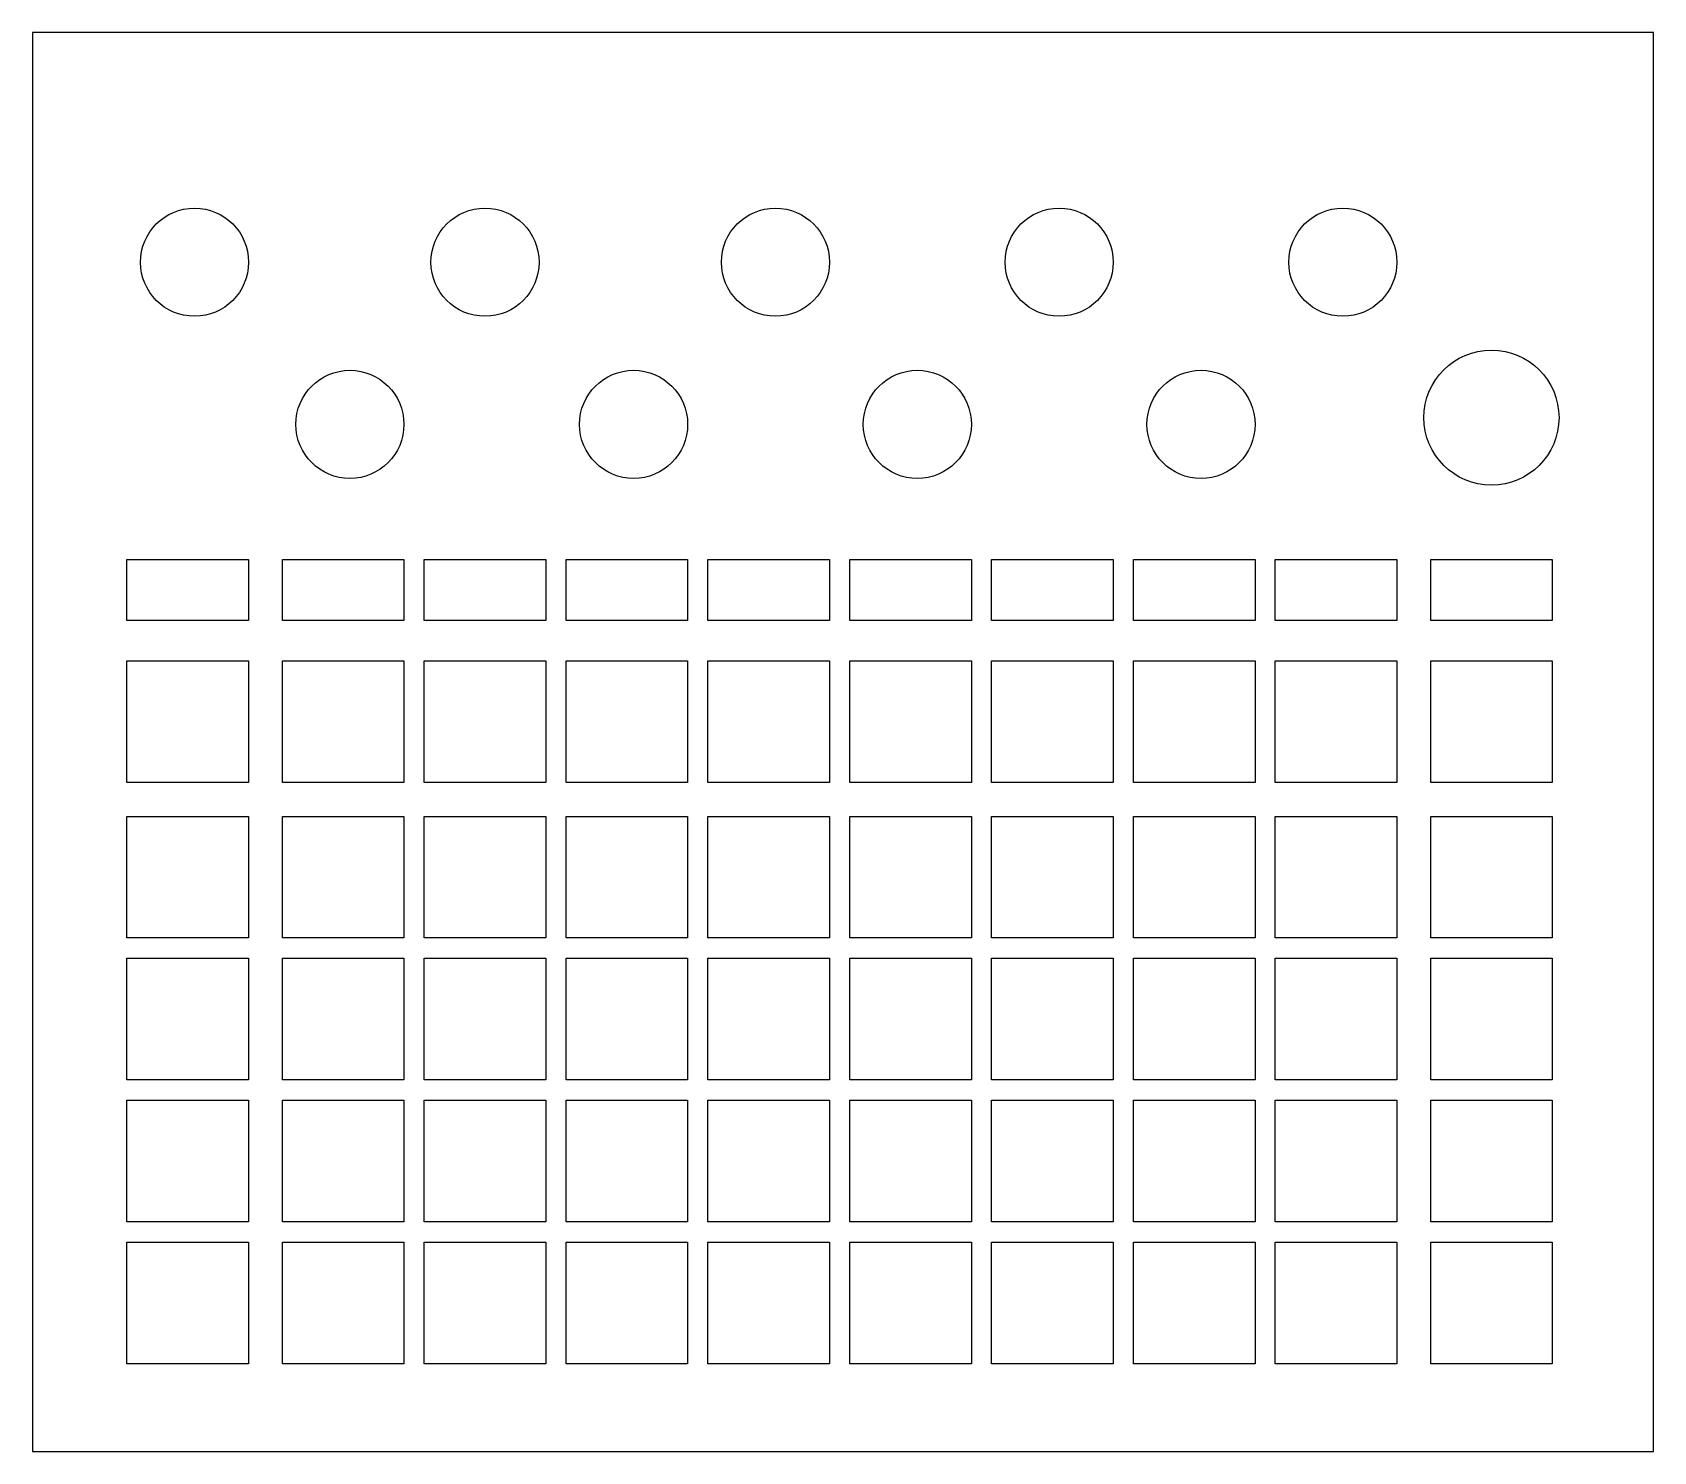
# Model space of a CAD drawing. Header units: millimetres. Extents: x 0 to 240, y 0 to 210.
import ezdxf

# ---------------------------------------------------------------- set-up
doc = ezdxf.new("R2010")
doc.units = ezdxf.units.MM
doc.layers.get('0').update_dxf_attribs({"color": 4, "lineweight": 25})
doc.layers.add('Etching', color=1, linetype='Continuous', lineweight=25)

# ---------------------------------------------------------------- blocks, each defined once
blk = doc.blocks.new('Pad')
at = {"layer": 'Etching'}
for p, q in [((0, 0), (18, 0)), ((0, -18), (0, 0)), ((18, 0), (18, -18)), ((18, -18), (0, -18))]:
    blk.add_line(p, q, dxfattribs=at)

msp = doc.modelspace()

# ---------------------------------------------------------------- linework, layer by layer
for p, q in [((240, 210), (0, 210)), ((0, 210), (0, 0)), ((240, 0), (240, 210)), ((0, 0), (240, 0))]:
    msp.add_line(p, q)
for centre, radius in [((24, 176), 8), ((67, 176), 8), ((110, 176), 8), ((152, 176), 8), ((194, 176), 8), ((216, 153), 10), ((47, 152), 8), ((89, 152), 8), ((131, 152), 8), ((173, 152), 8)]:
    msp.add_circle(centre, radius)
at = {"layer": 'Etching'}
for p, q in [((14, 132), (32, 132)), ((14, 123), (14, 132)), ((32, 132), (32, 123)), ((37, 132), (55, 132)), ((37, 123), (37, 132)), ((55, 132), (55, 123)), ((58, 132), (76, 132)), ((58, 123), (58, 132)), ((76, 132), (76, 123)), ((79, 132), (97, 132)), ((79, 123), (79, 132)), ((97, 132), (97, 123)), ((100, 132), (118, 132)), ((100, 123), (100, 132)), ((118, 132), (118, 123)), ((121, 132), (139, 132)), ((121, 123), (121, 132)), ((139, 132), (139, 123)), ((142, 132), (160, 132)), ((142, 123), (142, 132)), ((160, 132), (160, 123)), ((163, 132), (181, 132)), ((163, 123), (163, 132)), ((181, 132), (181, 123)), ((184, 132), (202, 132)), ((184, 123), (184, 132)), ((202, 132), (202, 123)), ((207, 132), (225, 132)), ((207, 123), (207, 132)), ((225, 132), (225, 123)), ((32, 123), (14, 123)), ((55, 123), (37, 123)), ((76, 123), (58, 123)), ((97, 123), (79, 123)), ((118, 123), (100, 123)), ((139, 123), (121, 123)), ((160, 123), (142, 123)), ((181, 123), (163, 123)), ((202, 123), (184, 123)), ((225, 123), (207, 123))]:
    msp.add_line(p, q, dxfattribs=at)

# ---------------------------------------------------------------- block references
for p in [(14, 117), (37, 117), (58, 117), (79, 117), (100, 117), (121, 117), (142, 117), (163, 117), (184, 117), (207, 117), (14, 94), (37, 94), (58, 94), (79, 94), (100, 94), (121, 94), (142, 94), (163, 94), (184, 94), (207, 94), (14, 73), (37, 73), (58, 73), (79, 73), (100, 73), (121, 73), (142, 73), (163, 73), (184, 73), (207, 73), (14, 52), (37, 52), (58, 52), (79, 52), (100, 52), (121, 52), (142, 52), (163, 52), (184, 52), (207, 52), (14, 31), (37, 31), (58, 31), (79, 31), (100, 31), (121, 31), (142, 31), (163, 31), (184, 31), (207, 31)]:
    msp.add_blockref('Pad', p, dxfattribs=at)

doc.saveas('drawing.dxf')
